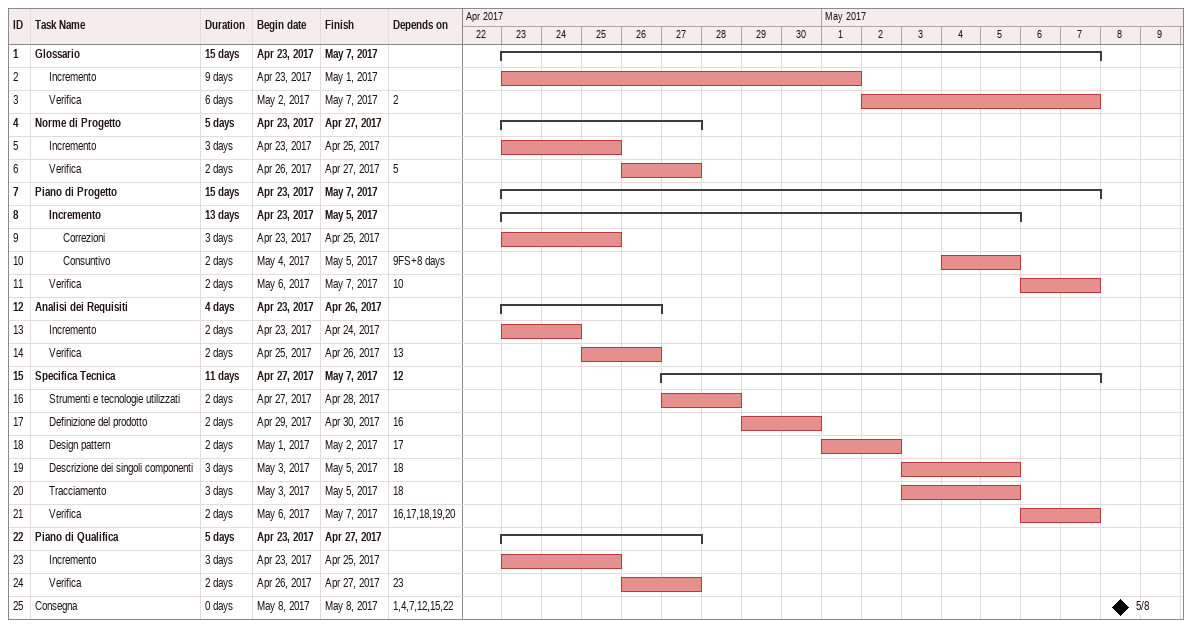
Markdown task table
| ID | Level | Task | Duration | Start | Finish | Predecessors |
|---|---|---|---|---|---|---|
| 1 | 1 | **Glossario** | 15d | 2017-04-23 | 2017-05-07 |  |
| 2 | 2 | Incremento | 9d | 2017-04-23 | 2017-05-01 |  |
| 3 | 2 | Verifica | 6d | 2017-05-02 | 2017-05-07 | 2 |
| 4 | 1 | **Norme di Progetto** | 5d | 2017-04-23 | 2017-04-27 |  |
| 5 | 2 | Incremento | 3d | 2017-04-23 | 2017-04-25 |  |
| 6 | 2 | Verifica | 2d | 2017-04-26 | 2017-04-27 | 5 |
| 7 | 1 | **Piano di Progetto** | 15d | 2017-04-23 | 2017-05-07 |  |
| 8 | 2 | **Incremento** | 13d | 2017-04-23 | 2017-05-05 |  |
| 9 | 3 | Correzioni | 3d | 2017-04-23 | 2017-04-25 |  |
| 10 | 3 | Consuntivo | 2d | 2017-05-04 | 2017-05-05 | 9FS+8d |
| 11 | 2 | Verifica | 2d | 2017-05-06 | 2017-05-07 | 10 |
| 12 | 1 | **Analisi dei Requisiti** | 4d | 2017-04-23 | 2017-04-26 |  |
| 13 | 2 | Incremento | 2d | 2017-04-23 | 2017-04-24 |  |
| 14 | 2 | Verifica | 2d | 2017-04-25 | 2017-04-26 | 13 |
| 15 | 1 | **Specifica Tecnica** | 11d | 2017-04-27 | 2017-05-07 | 12 |
| 16 | 2 | Strumenti e tecnologie utilizzati | 2d | 2017-04-27 | 2017-04-28 |  |
| 17 | 2 | Definizione del prodotto | 2d | 2017-04-29 | 2017-04-30 | 16 |
| 18 | 2 | Design pattern | 2d | 2017-05-01 | 2017-05-02 | 17 |
| 19 | 2 | Descrizione dei singoli componenti | 3d | 2017-05-03 | 2017-05-05 | 18 |
| 20 | 2 | Tracciamento | 3d | 2017-05-03 | 2017-05-05 | 18 |
| 21 | 2 | Verifica | 2d | 2017-05-06 | 2017-05-07 | 16, 17, 18, 19, 20 |
| 22 | 1 | **Piano di Qualifica** | 5d | 2017-04-23 | 2017-04-27 |  |
| 23 | 2 | Incremento | 3d | 2017-04-23 | 2017-04-25 |  |
| 24 | 2 | Verifica | 2d | 2017-04-26 | 2017-04-27 | 23 |
| 25 | 1 | Consegna | 0d | 2017-05-08 | 2017-05-08 | 1, 4, 7, 12, 15, 22 |
